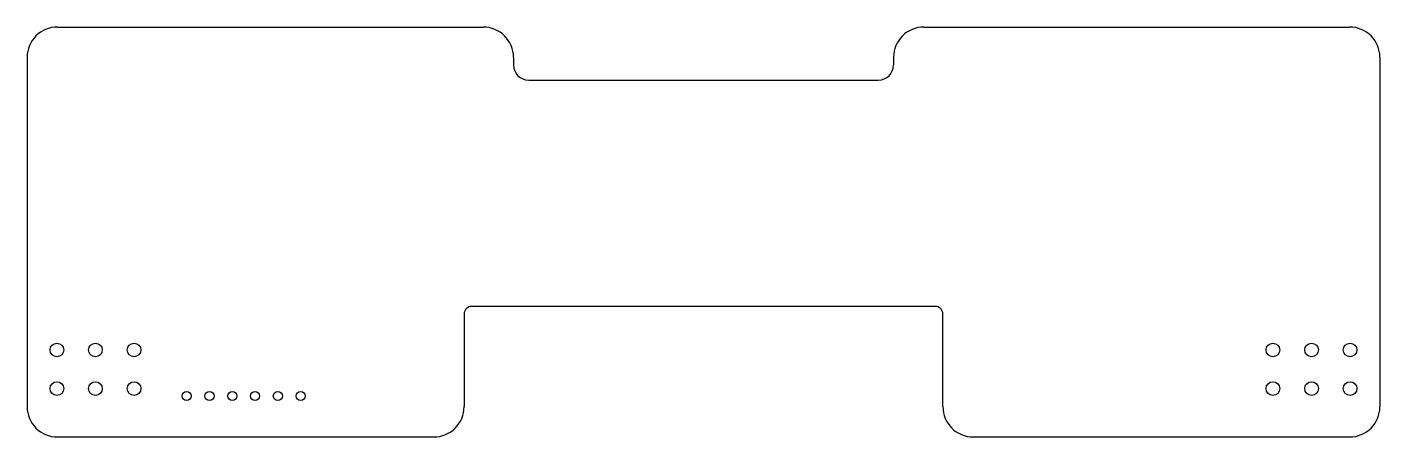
# Model space of a CAD drawing. Header units: millimetres. Extents: x 407.4 to 496.4, y 173.7 to 200.7.
import ezdxf

# ---------------------------------------------------------------- set-up
doc = ezdxf.new("R2010")
doc.units = ezdxf.units.MM
doc.header["$LTSCALE"] = 0.08
doc.linetypes.add('SLD-Solid', pattern=[0])

msp = doc.modelspace()

# ---------------------------------------------------------------- linework, layer by layer
at = {"color": 7, "linetype": 'SLD-Solid', "lineweight": 25}
for p, q in [((409.378, 200.687), (437.378, 200.687)), ((466.378, 200.687), (494.378, 200.687)), ((407.378, 198.687), (407.378, 175.687)), ((439.378, 198.687), (439.378, 198.187)), ((464.378, 198.687), (464.378, 198.187)), ((496.378, 198.687), (496.378, 175.687)), ((440.378, 197.187), (463.378, 197.187)), ((436.128, 181.787), (436.128, 175.687)), ((467.128, 182.287), (436.628, 182.287)), ((467.628, 175.687), (467.628, 181.787)), ((409.378, 173.687), (434.128, 173.687)), ((469.628, 173.687), (494.378, 173.687))]:
    msp.add_line(p, q, dxfattribs=at)
for centre, radius in [((409.338, 179.417), 0.45), ((411.878, 179.417), 0.45), ((414.418, 179.417), 0.45), ((489.338, 179.417), 0.45), ((491.878, 179.417), 0.45), ((494.418, 179.417), 0.45), ((409.338, 176.877), 0.45), ((411.878, 176.877), 0.45), ((414.418, 176.877), 0.45), ((489.338, 176.877), 0.45), ((491.878, 176.877), 0.45), ((494.418, 176.877), 0.45), ((417.878, 176.387), 0.3), ((419.378, 176.387), 0.3), ((420.878, 176.387), 0.3), ((422.378, 176.387), 0.3), ((423.878, 176.387), 0.3), ((425.378, 176.387), 0.3)]:
    msp.add_circle(centre, radius, dxfattribs=at)
for centre, radius, start, end in [((409.378, 198.687), 2, 90, 180), ((437.378, 198.687), 2, 0, 90), ((466.378, 198.687), 2, 90, 180), ((494.378, 198.687), 2, 0, 90), ((440.378, 198.187), 1, 180, 270), ((463.378, 198.187), 1, 270, 0), ((436.628, 181.787), 0.5, 90, 180), ((467.128, 181.787), 0.5, 0, 90), ((409.378, 175.687), 2, 180, 270), ((434.128, 175.687), 2, 270, 0), ((469.628, 175.687), 2, 180, 270), ((494.378, 175.687), 2, 270, 0)]:
    msp.add_arc(centre, radius, start, end, dxfattribs=at)

doc.saveas('drawing.dxf')
